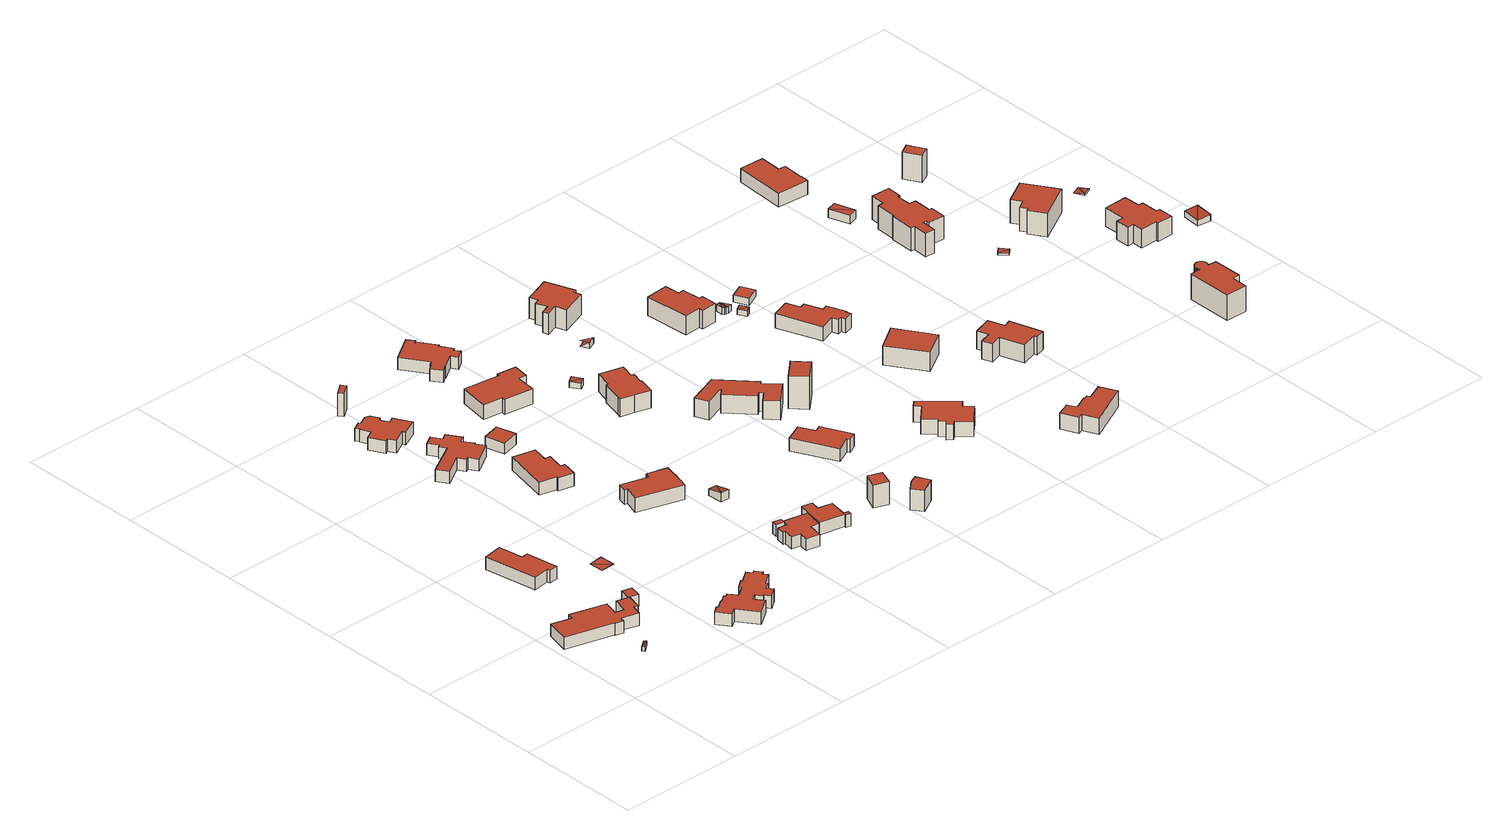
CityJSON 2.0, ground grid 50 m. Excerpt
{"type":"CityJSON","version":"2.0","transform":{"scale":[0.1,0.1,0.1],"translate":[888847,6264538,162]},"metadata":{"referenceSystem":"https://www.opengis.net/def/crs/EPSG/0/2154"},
"CityObjects":{
"building1":{"type":"Building","attributes":{"class":"Building"},"children":["building1-1"]},
"building1-1":{"type":"BuildingPart","parents":["building1"],"geometry":[{"type":"Solid","lod":"2.2","boundaries":[[[[0,1,2]],[[3,2,1]],[[4,5,6,7]],[[3,1,6,7]],[[1,0,5,6]],[[0,2,4,5]],[[2,3,7,4]]]],"semantics":{"surfaces":[{"type":"RoofSurface","rf_azimuth":135.23,"rf_slope":3.99},{"type":"GroundSurface"},{"type":"WallSurface","on_footprint_edge":true}],"values":[[0,0,1,2,2,2,2]]}}]},
"building2":{"type":"Building","attributes":{"class":"Building"},"children":["building2-1"]},
"building2-1":{"type":"BuildingPart","parents":["building2"],"geometry":[{"type":"Solid","lod":"2.2","boundaries":[[[[8,9,10,11,12,13,14,15,16,17,18,19,20,21,22,23,24,25,26,27]],[[28,29,30,31,32,33,34,35,36,37,38,39,40,41,42,43,44,45,46,47]],[[47,46,26,27]],[[46,45,25,26]],[[45,44,24,25]],[[44,43,23,24]],[[43,42,22,23]],[[42,41,21,22]],[[41,40,20,21]],[[40,39,19,20]],[[39,38,18,19]],[[38,37,17,18]],[[37,36,16,17]],[[36,35,15,16]],[[35,34,14,15]],[[34,33,13,14]],[[33,32,12,13]],[[32,31,11,12]],[[31,30,10,11]],[[30,29,9,10]],[[29,28,8,9]],[[28,47,27,8]]]],"semantics":{"surfaces":[{"type":"GroundSurface"},{"type":"RoofSurface"},{"type":"WallSurface","on_footprint_edge":true}],"values":[[0,1,2,2,2,2,2,2,2,2,2,2,2,2,2,2,2,2,2,2,2,2]]}}]},
"building3":{"type":"Building","attributes":{"class":"Building"},"children":["building3-1"]},
"building3-1":{"type":"BuildingPart","parents":["building3"],"geometry":[{"type":"Solid","lod":"2.2","boundaries":[[[[48,49,50,51,52,53,54,55]],[[56,57,58,59,60,61,62,63]],[[63,62,54,55]],[[62,61,53,54]],[[61,60,52,53]],[[60,59,51,52]],[[59,58,50,51]],[[58,57,49,50]],[[57,56,48,49]],[[56,63,55,48]]]],"semantics":{"surfaces":[{"type":"GroundSurface"},{"type":"RoofSurface"},{"type":"WallSurface","on_footprint_edge":true}],"values":[[0,1,2,2,2,2,2,2,2,2]]}}]},
"building4":{"type":"Building","attributes":{"class":"Building"},"children":["building4-1"]},
"building4-1":{"type":"BuildingPart","parents":["building4"],"geometry":[{"type":"Solid","lod":"2.2","boundaries":[[[[64,65,66,67,68,69,70,71,72,73,74,75,76,77,78,79,80,81,82,83,84,85,86,87,88,89,90,91,92,93,94,95]],[[96,97,98,99,100,101,102,103,104,105,106,107,108,109,110,111,112,113,114,115,116,117,118,119,120,121,122,123,124,125,126,127]],[[127,126,94,95]],[[126,125,93,94]],[[125,124,92,93]],[[124,123,91,92]],[[123,122,90,91]],[[122,121,89,90]],[[121,120,88,89]],[[120,119,87,88]],[[119,118,86,87]],[[118,117,85,86]],[[117,116,84,85]],[[116,115,83,84]],[[115,114,82,83]],[[114,113,81,82]],[[113,112,80,81]],[[112,111,79,80]],[[111,110,78,79]],[[110,109,77,78]],[[109,108,76,77]],[[108,107,75,76]],[[107,106,74,75]],[[106,105,73,74]],[[105,104,72,73]],[[104,103,71,72]],[[103,102,70,71]],[[102,101,69,70]],[[101,100,68,69]],[[100,99,67,68]],[[99,98,66,67]],[[98,97,65,66]],[[97,96,64,65]],[[96,127,95,64]]]],"semantics":{"surfaces":[{"type":"GroundSurface"},{"type":"RoofSurface"},{"type":"WallSurface","on_footprint_edge":true}],"values":[[0,1,2,2,2,2,2,2,2,2,2,2,2,2,2,2,2,2,2,2,2,2,2,2,2,2,2,2,2,2,2,2,2,2]]}}]},
"building5":{"type":"Building","attributes":{"class":"Building"},"children":["building5-1"]},
"building5-1":{"type":"BuildingPart","parents":["building5"],"geometry":[{"type":"Solid","lod":"2.2","boundaries":[[[[128,129,130]],[[131,128,130]],[[131,132,133,130]],[[129,133,130]],[[129,128,132,133]],[[128,131,132]]]],"semantics":{"surfaces":[{"type":"RoofSurface","rf_azimuth":181.73,"rf_slope":1.57},{"type":"GroundSurface"},{"type":"WallSurface","on_footprint_edge":true}],"values":[[0,0,1,2,2,2]]}}]},
"building6":{"type":"Building","attributes":{"class":"Building"},"children":["building6-1"]},
"building6-1":{"type":"BuildingPart","parents":["building6"],"geometry":[{"type":"Solid","lod":"2.2","boundaries":[[[[134,135,136,137,138,139,140,141,142,143,144,145,146,147,148,149,150,151]],[[152,153,154,155,156,157,158,159,160,161,162,163,164,165,166,167,168,169]],[[169,168,150,151]],[[168,167,149,150]],[[167,166,148,149]],[[166,165,147,148]],[[165,164,146,147]],[[164,163,145,146]],[[163,162,144,145]],[[162,161,143,144]],[[161,160,142,143]],[[160,159,141,142]],[[159,158,140,141]],[[158,157,139,140]],[[157,156,138,139]],[[156,155,137,138]],[[155,154,136,137]],[[154,153,135,136]],[[153,152,134,135]],[[152,169,151,134]]]],"semantics":{"surfaces":[{"type":"GroundSurface"},{"type":"RoofSurface"},{"type":"WallSurface","on_footprint_edge":true}],"values":[[0,1,2,2,2,2,2,2,2,2,2,2,2,2,2,2,2,2,2,2]]}}]},
"building7":{"type":"Building","attributes":{"class":"Building"},"children":["building7-1"]},
"building7-1":{"type":"BuildingPart","parents":["building7"],"geometry":[{"type":"Solid","lod":"2.2","boundaries":[[[[170,171,172,173,174,175,176,177,178,179,180,181,182,183,184,185,186,187,188]],[[189,190,191,192,193,194,195,196,197,198,199,200,201,202,203,204,205,206,207]],[[207,206,187,188]],[[206,205,186,187]],[[205,204,185,186]],[[204,203,184,185]],[[203,202,183,184]],[[202,201,182,183]],[[201,200,181,182]],[[200,199,180,181]],[[199,198,179,180]],[[198,197,178,179]],[[197,196,177,178]],[[196,195,176,177]],[[195,194,175,176]],[[194,193,174,175]],[[193,192,173,174]],[[192,191,172,173]],[[191,190,171,172]],[[190,189,170,171]],[[189,207,188,170]]]],"semantics":{"surfaces":[{"type":"GroundSurface"},{"type":"RoofSurface"},{"type":"WallSurface","on_footprint_edge":true}],"values":[[0,1,2,2,2,2,2,2,2,2,2,2,2,2,2,2,2,2,2,2,2]]}}]},
"building8":{"type":"Building","attributes":{"class":"Building"},"children":["building8-1"]},
"building8-1":{"type":"BuildingPart","parents":["building8"],"geometry":[{"type":"Solid","lod":"2.2","boundaries":[[[[208,209,210,211,212,213,214,215,216,217,218,219]],[[220,221,222,223,224,225,226,227,228,229,230,231]],[[231,230,218,219]],[[230,229,217,218]],[[229,228,216,217]],[[228,227,215,216]],[[227,226,214,215]],[[226,225,213,214]],[[225,224,212,213]],[[224,223,211,212]],[[223,222,210,211]],[[222,221,209,210]],[[221,220,208,209]],[[220,231,219,208]]]],"semantics":{"surfaces":[{"type":"GroundSurface"},{"type":"RoofSurface"},{"type":"WallSurface","on_footprint_edge":true}],"values":[[0,1,2,2,2,2,2,2,2,2,2,2,2,2]]}}]},
"building9":{"type":"Building","attributes":{"class":"Building"},"children":["building9-1"]},
"building9-1":{"type":"BuildingPart","parents":["building9"],"geometry":[{"type":"Solid","lod":"2.2","boundaries":[[[[232,233,234,235]],[[236,237,238,239]],[[239,238,234,235]],[[238,237,233,234]],[[237,236,232,233]],[[236,239,235,232]]]],"semantics":{"surfaces":[{"type":"GroundSurface"},{"type":"RoofSurface"},{"type":"WallSurface","on_footprint_edge":true}],"values":[[0,1,2,2,2,2]]}}]},
"building10":{"type":"Building","attributes":{"class":"Building"},"children":["building10-1"]},
"building10-1":{"type":"BuildingPart","parents":["building10"],"geometry":[{"type":"Solid","lod":"2.2","boundaries":[[[[240,241,242,243,244,245,246,247,248,249]],[[250,251,252,253,254,255,256,257,258,259]],[[259,258,248,249]],[[258,257,247,248]],[[257,256,246,247]],[[256,255,245,246]],[[255,254,244,245]],[[254,253,243,244]],[[253,252,242,243]],[[252,251,241,242]],[[251,250,240,241]],[[250,259,249,240]]]],"semantics":{"surfaces":[{"type":"GroundSurface"},{"type":"RoofSurface"},{"type":"WallSurface","on_footprint_edge":true}],"values":[[0,1,2,2,2,2,2,2,2,2,2,2]]}}]},
"building11":{"type":"Building","attributes":{"class":"Building"},"children":["building11-1"]},
"building11-1":{"type":"BuildingPart","parents":["building11"],"geometry":[{"type":"Solid","lod":"2.2","boundaries":[[[[260,261,262,263,264,265,266,267,268,269,270,271,272,273,274,275,276,277]],[[278,279,280,281,282,283,284,285,286,287,288,289,290,291,292,293,294,295]],[[295,294,276,277]],[[294,293,275,276]],[[293,292,274,275]],[[292,291,273,274]],[[291,290,272,273]],[[290,289,271,272]],[[289,288,270,271]],[[288,287,269,270]],[[287,286,268,269]],[[286,285,267,268]],[[285,284,266,267]],[[284,283,265,266]],[[283,282,264,265]],[[282,281,263,264]],[[281,280,262,263]],[[280,279,261,262]],[[279,278,260,261]],[[278,295,277,260]]]],"semantics":{"surfaces":[{"type":"GroundSurface"},{"type":"RoofSurface"},{"type":"WallSurface","on_footprint_edge":true}],"values":[[0,1,2,2,2,2,2,2,2,2,2,2,2,2,2,2,2,2,2,2]]}}]},
"building12":{"type":"Building","attributes":{"class":"Building"},"children":["building12-1"]},
"building12-1":{"type":"BuildingPart","parents":["building12"],"geometry":[{"type":"Solid","lod":"2.2","boundaries":[[[[296,297,298,299]],[[300,301,302,303]],[[303,302,298,299]],[[302,301,297,298]],[[301,300,296,297]],[[300,303,299,296]]]],"semantics":{"surfaces":[{"type":"GroundSurface"},{"type":"RoofSurface"},{"type":"WallSurface","on_footprint_edge":true}],"values":[[0,1,2,2,2,2]]}}]},
"building13":{"type":"Building","attributes":{"class":"Building"},"children":["building13-1"]},
"building13-1":{"type":"BuildingPart","parents":["building13"],"geometry":[{"type":"Solid","lod":"2.2","boundaries":[[[[304,305,306]],[[307,306,305]],[[308,309,310,311]],[[307,305,310,311]],[[305,304,309,310]],[[304,306,308,309]],[[306,307,311,308]]]],"semantics":{"surfaces":[{"type":"RoofSurface","rf_azimuth":91.22,"rf_slope":11.27},{"type":"GroundSurface"},{"type":"WallSurface","on_footprint_edge":true}],"values":[[0,0,1,2,2,2,2]]}}]},
"building14":{"type":"Building","attributes":{"class":"Building"},"children":["building14-1"]},
"building14-1":{"type":"BuildingPart","parents":["building14"],"geometry":[{"type":"Solid","lod":"2.2","boundaries":[[[[312,313,314,315,316,317,318,319,320,321,322]],[[323,324,325,326,327,328,329,330,331,332,333]],[[333,332,321,322]],[[332,331,320,321]],[[331,330,319,320]],[[330,329,318,319]],[[329,328,317,318]],[[328,327,316,317]],[[327,326,315,316]],[[326,325,314,315]],[[325,324,313,314]],[[324,323,312,313]],[[323,333,322,312]]]],"semantics":{"surfaces":[{"type":"GroundSurface"},{"type":"RoofSurface"},{"type":"WallSurface","on_footprint_edge":true}],"values":[[0,1,2,2,2,2,2,2,2,2,2,2,2]]}}]},
"building15":{"type":"Building","attributes":{"class":"Building"},"children":["building15-1"]},
"building15-1":{"type":"BuildingPart","parents":["building15"],"geometry":[{"type":"Solid","lod":"2.2","boundaries":[[[[334,335,336,337,338,339,340,341,342,343]],[[344,345,346,347,348,349,350,351,352,353]],[[353,352,342,343]],[[352,351,341,342]],[[351,350,340,341]],[[350,349,339,340]],[[349,348,338,339]],[[348,347,337,338]],[[347,346,336,337]],[[346,345,335,336]],[[345,344,334,335]],[[344,353,343,334]]]],"semantics":{"surfaces":[{"type":"GroundSurface"},{"type":"RoofSurface"},{"type":"WallSurface","on_footprint_edge":true}],"values":[[0,1,2,2,2,2,2,2,2,2,2,2]]}}]},
"building16":{"type":"Building","attributes":{"class":"Building"},"children":["building16-1"]},
"building16-1":{"type":"BuildingPart","parents":["building16"],"geometry":[{"type":"Solid","lod":"2.2","boundaries":[[[[354,355,356,357,358]],[[359,360,361,362,363]],[[363,362,357,358]],[[362,361,356,357]],[[361,360,355,356]],[[360,359,354,355]],[[359,363,358,354]]]],"semantics":{"surfaces":[{"type":"GroundSurface"},{"type":"RoofSurface"},{"type":"WallSurface","on_footprint_edge":true}],"values":[[0,1,2,2,2,2,2]]}}]},
"building17":{"type":"Building","attributes":{"class":"Building"},"children":["building17-1"]},
"building17-1":{"type":"BuildingPart","parents":["building17"],"geometry":[{"type":"Solid","lod":"2.2","boundaries":[[[[364,365,366,367]],[[368,369,370,371]],[[371,370,366,367]],[[370,369,365,366]],[[369,368,364,365]],[[368,371,367,364]]]],"semantics":{"surfaces":[{"type":"GroundSurface"},{"type":"RoofSurface"},{"type":"WallSurface","on_footprint_edge":true}],"values":[[0,1,2,2,2,2]]}}]},
"building18":{"type":"Building","attributes":{"class":"Building"},"children":["building18-1"]},
"building18-1":{"type":"BuildingPart","parents":["building18"],"geometry":[{"type":"Solid","lod":"2.2","boundaries":[[[[372,373,374,375,376,377,375,378,379,380,381,382,383,384,385,386,387,388,389,390,391]],[[392,393,394,395,396,397,395,398,399,400,401,402,403,404,405,406,407,408,409,410,411]],[[411,410,390,391]],[[410,409,389,390]],[[409,408,388,389]],[[408,407,387,388]],[[407,406,386,387]],[[406,405,385,386]],[[405,404,384,385]],[[404,403,383,384]],[[403,402,382,383]],[[402,401,381,382]],[[401,400,380,381]],[[400,399,379,380]],[[399,398,378,379]],[[398,395,375,378]],[[395,397,377,375]],[[397,396,376,377]],[[396,395,375,376]],[[395,394,374,375]],[[394,393,373,374]],[[393,392,372,373]],[[392,411,391,372]]]],"semantics":{"surfaces":[{"type":"GroundSurface"},{"type":"RoofSurface"},{"type":"WallSurface","on_footprint_edge":true}],"values":[[0,1,2,2,2,2,2,2,2,2,2,2,2,2,2,2,2,2,2,2,2,2,2]]}}]},
"building19":{"type":"Building","attributes":{"class":"Building"},"children":["building19-1"]},
"building19-1":{"type":"BuildingPart","parents":["building19"],"geometry":[{"type":"Solid","lod":"2.2","boundaries":[[[[412,413,414,415,416,417,418,419,420,421,422,423]],[[424,425,426,427,428,429,430,431,432,433,434,435]],[[435,434,422,423]],[[434,433,421,422]],[[433,432,420,421]],[[432,431,419,420]],[[431,430,418,419]],[[430,429,417,418]],[[429,428,416,417]],[[428,427,415,416]],[[427,426,414,415]],[[426,425,413,414]],[[425,424,412,413]],[[424,435,423,412]]]],"semantics":{"surfaces":[{"type":"GroundSurface"},{"type":"RoofSurface"},{"type":"WallSurface","on_footprint_edge":true}],"values":[[0,1,2,2,2,2,2,2,2,2,2,2,2,2]]}}]},
"building20":{"type":"Building","attributes":{"class":"Building"},"children":["building20-1"]},
"building20-1":{"type":"BuildingPart","parents":["building20"],"geometry":[{"type":"Solid","lod":"2.2","boundaries":[[[[436,437,438]],[[439,438,437]],[[440,441,442,443]],[[439,437,442,443]],[[437,436,441,442]],[[436,438,440,441]],[[438,439,443,440]]]],"semantics":{"surfaces":[{"type":"RoofSurface","rf_azimuth":212.39,"rf_slope":10.91},{"type":"GroundSurface"},{"type":"WallSurface","on_footprint_edge":true}],"values":[[0,0,1,2,2,2,2]]}}]},
"building21":{"type":"Building","attributes":{"class":"Building"},"children":["building21-1"]},
"building21-1":{"type":"BuildingPart","parents":["building21"],"geometry":[{"type":"Solid","lod":"2.2","boundaries":[[[[444,445,446,447,448,449,450,451]],[[452,453,454,455,456,457,458,459]],[[459,458,450,451]],[[458,457,449,450]],[[457,456,448,449]],[[456,455,447,448]],[[455,454,446,447]],[[454,453,445,446]],[[453,452,444,445]],[[452,459,451,444]]]],"semantics":{"surfaces":[{"type":"GroundSurface"},{"type":"RoofSurface"},{"type":"WallSurface","on_footprint_edge":true}],"values":[[0,1,2,2,2,2,2,2,2,2]]}}]},
"building22":{"type":"Building","attributes":{"class":"Building"},"children":["building22-1"]},
"building22-1":{"type":"BuildingPart","parents":["building22"],"geometry":[{"type":"Solid","lod":"2.2","boundaries":[[[[460,461,462,463,464,465,466,467,468,469,470,471,472,473,474]],[[475,476,477,478,479,480,481,482,483,484,485,486,487,488,489]],[[489,488,473,474]],[[488,487,472,473]],[[487,486,471,472]],[[486,485,470,471]],[[485,484,469,470]],[[484,483,468,469]],[[483,482,467,468]],[[482,481,466,467]],[[481,480,465,466]],[[480,479,464,465]],[[479,478,463,464]],[[478,477,462,463]],[[477,476,461,462]],[[476,475,460,461]],[[475,489,474,460]]]],"semantics":{"surfaces":[{"type":"GroundSurface"},{"type":"RoofSurface"},{"type":"WallSurface","on_footprint_edge":true}],"values":[[0,1,2,2,2,2,2,2,2,2,2,2,2,2,2,2,2]]}}]},
"building23":{"type":"Building","attributes":{"class":"Building"},"children":["building23-1"]},
"building23-1":{"type":"BuildingPart","parents":["building23"],"geometry":[{"type":"MultiSurface","lod":"2.2","boundaries":[[[490,491,492]],[[493,494,495]],[[496,497,491,498]],[[493,491,498]],[[490,497,491]],[[490,494,496,497]],[[494,493,498,496]]],"semantics":{"surfaces":[{"type":"RoofSurface","rf_azimuth":166.05,"rf_slope":3.25},{"type":"RoofSurface","rf_azimuth":204.11,"rf_slope":2.35},{"type":"GroundSurface"},{"type":"WallSurface","on_footprint_edge":true}],"values":[0,1,2,3,3,3,3]}}]},
"building24":{"type":"Building","attributes":{"class":"Building"},"children":["building24-1"]},
"building24-1":{"type":"BuildingPart","parents":["building24"],"geometry":[{"type":"Solid","lod":"2.2","boundaries":[[[[499,500,501,502]],[[503,504,505,506]],[[506,505,501,502]],[[505,504,500,501]],[[504,503,499,500]],[[503,506,502,499]]]],"semantics":{"surfaces":[{"type":"GroundSurface"},{"type":"RoofSurface"},{"type":"WallSurface","on_footprint_edge":true}],"values":[[0,1,2,2,2,2]]}}]},
"building25":{"type":"Building","attributes":{"class":"Building"},"children":["building25-1"]},
"building25-1":{"type":"BuildingPart","parents":["building25"],"geometry":[{"type":"Solid","lod":"2.2","boundaries":[[[[507,508,509,510,511,512,513,514,515,516,517,518,519,520]],[[521,522,523,524,525,526,527,528,529,530,531,532,533,534]],[[534,533,519,520]],[[533,532,518,519]],[[532,531,517,518]],[[531,530,516,517]],[[530,529,515,516]],[[529,528,514,515]],[[528,527,513,514]],[[527,526,512,513]],[[526,525,511,512]],[[525,524,510,511]],[[524,523,509,510]],[[523,522,508,509]],[[522,521,507,508]],[[521,534,520,507]]]],"semantics":{"surfaces":[{"type":"GroundSurface"},{"type":"RoofSurface"},{"type":"WallSurface","on_footprint_edge":true}],"values":[[0,1,2,2,2,2,2,2,2,2,2,2,2,2,2,2]]}}]},
"building26":{"type":"Building","attributes":{"class":"Building"},"children":["building26-1"]},
"building26-1":{"type":"BuildingPart","parents":["building26"],"geometry":[{"type":"Solid","lod":"2.2","boundaries":[[[[535,536,537,538,539,540,541,542,543,544,545,546,547,548,549,550]],[[551,552,553,554,555,556,557,558,559,560,561,562,563,564,565,566]],[[566,565,549,550]],[[565,564,548,549]],[[564,563,547,548]],[[563,562,546,547]],[[562,561,545,546]],[[561,560,544,545]],[[560,559,543,544]],[[559,558,542,543]],[[558,557,541,542]],[[557,556,540,541]],[[556,555,539,540]],[[555,554,538,539]],[[554,553,537,538]],[[553,552,536,537]],[[552,551,535,536]],[[551,566,550,535]]]],"semantics":{"surfaces":[{"type":"GroundSurface"},{"type":"RoofSurface"},{"type":"WallSurface","on_footprint_edge":true}],"values":[[0,1,2,2,2,2,2,2,2,2,2,2,2,2,2,2,2,2]]}}]},
"building27":{"type":"Building","attributes":{"class":"Building"},"children":["building27-1"]},
"building27-1":{"type":"BuildingPart","parents":["building27"],"geometry":[{"type":"Solid","lod":"2.2","boundaries":[[[[567,568,569,570,571,572,573,574,575,576]],[[577,578,579,580,581,582,583,584,585,586]],[[586,585,575,576]],[[585,584,574,575]],[[584,583,573,574]],[[583,582,572,573]],[[582,581,571,572]],[[581,580,570,571]],[[580,579,569,570]],[[579,578,568,569]],[[578,577,567,568]],[[577,586,576,567]]]],"semantics":{"surfaces":[{"type":"GroundSurface"},{"type":"RoofSurface"},{"type":"WallSurface","on_footprint_edge":true}],"values":[[0,1,2,2,2,2,2,2,2,2,2,2]]}}]},
"building28":{"type":"Building","attributes":{"class":"Building"},"children":["building28-1"]},
"building28-1":{"type":"BuildingPart","parents":["building28"],"geometry":[{"type":"Solid","lod":"2.2","boundaries":[[[[587,588,589]],[[589,588,590]],[[591,589,590]],[[592,590,588]],[[593,590,592]],[[594,595,596,597,598,599,600]],[[592,588,599,600]],[[588,587,598,599]],[[587,589,597,598]],[[589,591,596,597]],[[591,590,595,596]],[[590,593,594,595]],[[593,592,600,594]]]],"semantics":{"surfaces":[{"type":"RoofSurface","rf_azimuth":15.02,"rf_slope":0.673},{"type":"GroundSurface"},{"type":"WallSurface","on_footprint_edge":true}],"values":[[0,0,0,0,0,1,2,2,2,2,2,2,2]]}}]},
"building29":{"type":"Building","attributes":{"class":"Building"},"children":["building29-1"]},
"building29-1":{"type":"BuildingPart","parents":["building29"],"geometry":[{"type":"Solid","lod":"2.2","boundaries":[[[[601,602,603]],[[604,603,602]],[[605,606,607,608]],[[604,602,607,608]],[[602,601,606,607]],[[601,603,605,606]],[[603,604,608,605]]]],"semantics":{"surfaces":[{"type":"RoofSurface","rf_azimuth":202.74,"rf_slope":17.49},{"type":"GroundSurface"},{"type":"WallSurface","on_footprint_edge":true}],"values":[[0,0,1,2,2,2,2]]}}]},
"building30":{"type":"Building","attributes":{"class":"Building"},"children":["building30-1"]},
"building30-1":{"type":"BuildingPart","parents":["building30"],"geometry":[{"type":"Solid","lod":"2.2","boundaries":[[[[609,610,611,612,613,614,615,616,617,618,619,620,621,622]],[[623,624,625,626,627,628,629,630,631,632,633,634,635,636]],[[636,635,621,622]],[[635,634,620,621]],[[634,633,619,620]],[[633,632,618,619]],[[632,631,617,618]],[[631,630,616,617]],[[630,629,615,616]],[[629,628,614,615]],[[628,627,613,614]],[[627,626,612,613]],[[626,625,611,612]],[[625,624,610,611]],[[624,623,609,610]],[[623,636,622,609]]]],"semantics":{"surfaces":[{"type":"GroundSurface"},{"type":"RoofSurface"},{"type":"WallSurface","on_footprint_edge":true}],"values":[[0,1,2,2,2,2,2,2,2,2,2,2,2,2,2,2]]}}]},
"building31":{"type":"Building","attributes":{"class":"Building"},"children":["building31-1"]},
"building31-1":{"type":"BuildingPart","parents":["building31"],"geometry":[{"type":"Solid","lod":"2.2","boundaries":[[[[637,638,639,640]],[[641,642,643,644]],[[644,643,639,640]],[[643,642,638,639]],[[642,641,637,638]],[[641,644,640,637]]]],"semantics":{"surfaces":[{"type":"GroundSurface"},{"type":"RoofSurface"},{"type":"WallSurface","on_footprint_edge":true}],"values":[[0,1,2,2,2,2]]}}]},
"building32":{"type":"Building","attributes":{"class":"Building"},"children":["building32-1"]},
"building32-1":{"type":"BuildingPart","parents":["building32"],"geometry":[{"type":"Solid","lod":"2.2","boundaries":[[[[645,646,647,648]],[[649,650,651,652]],[[652,651,647,648]],[[651,650,646,647]],[[650,649,645,646]],[[649,652,648,645]]]],"semantics":{"surfaces":[{"type":"GroundSurface"},{"type":"RoofSurface"},{"type":"WallSurface","on_footprint_edge":true}],"values":[[0,1,2,2,2,2]]}}]},
"building33":{"type":"Building","attributes":{"class":"Building"},"children":["building33-1"]},
"building33-1":{"type":"BuildingPart","parents":["building33"],"geometry":[{"type":"Solid","lod":"2.2","boundaries":[[[[653,654,655,656,657,658,659,660,661,662,663,664]],[[665,666,667,668,669,670,671,672,673,674,675,676]],[[676,675,663,664]],[[675,674,662,663]],[[674,673,661,662]],[[673,672,660,661]],[[672,671,659,660]],[[671,670,658,659]],[[670,669,657,658]],[[669,668,656,657]],[[668,667,655,656]],[[667,666,654,655]],[[666,665,653,654]],[[665,676,664,653]]]],"semantics":{"surfaces":[{"type":"GroundSurface"},{"type":"RoofSurface"},{"type":"WallSurface","on_footprint_edge":true}],"values":[[0,1,2,2,2,2,2,2,2,2,2,2,2,2]]}}]},
"building34":{"type":"Building","attributes":{"class":"Building"},"children":["building34-1"]},
"building34-1":{"type":"BuildingPart","parents":["building34"],"geometry":[{"type":"Solid","lod":"2.2","boundaries":[[[[677,678,679,680,681,682,683,684,685,686,687,688]],[[689,690,691,692,693,694,695,696,697,698,699,700]],[[700,699,687,688]],[[699,698,686,687]],[[698,697,685,686]],[[697,696,684,685]],[[696,695,683,684]],[[695,694,682,683]],[[694,693,681,682]],[[693,692,680,681]],[[692,691,679,680]],[[691,690,678,679]],[[690,689,677,678]],[[689,700,688,677]]]],"semantics":{"surfaces":[{"type":"GroundSurface"},{"type":"RoofSurface"},{"type":"WallSurface","on_footprint_edge":true}],"values":[[0,1,2,2,2,2,2,2,2,2,2,2,2,2]]}}]},
"building35":{"type":"Building","attributes":{"class":"Building"},"children":["building35-1"]},
"building35-1":{"type":"BuildingPart","parents":["building35"],"geometry":[{"type":"Solid","lod":"2.2","boundaries":[[[[701,702,703]],[[704,703,702]],[[705,706,707,708]],[[704,702,707,708]],[[702,701,706,707]],[[701,703,705,706]],[[703,704,708,705]]]],"semantics":{"surfaces":[{"type":"RoofSurface","rf_azimuth":46.9,"rf_slope":0.653},{"type":"GroundSurface"},{"type":"WallSurface","on_footprint_edge":true}],"values":[[0,0,1,2,2,2,2]]}}]},
"building36":{"type":"Building","attributes":{"class":"Building"},"children":["building36-1"]},
"building36-1":{"type":"BuildingPart","parents":["building36"],"geometry":[{"type":"Solid","lod":"2.2","boundaries":[[[[709,710,711,712,713,714,715,716]],[[717,718,719,720,721,722,723,724]],[[724,723,715,716]],[[723,722,714,715]],[[722,721,713,714]],[[721,720,712,713]],[[720,719,711,712]],[[719,718,710,711]],[[718,717,709,710]],[[717,724,716,709]]]],"semantics":{"surfaces":[{"type":"GroundSurface"},{"type":"RoofSurface"},{"type":"WallSurface","on_footprint_edge":true}],"values":[[0,1,2,2,2,2,2,2,2,2]]}}]},
"building37":{"type":"Building","attributes":{"class":"Building"},"children":["building37-1"]},
"building37-1":{"type":"BuildingPart","parents":["building37"],"geometry":[{"type":"Solid","lod":"2.2","boundaries":[[[[725,726,727,728,729,730,731,732,733,734,735,736,737,738,739,740,741,742,743,744]],[[745,746,747,748,749,750,751,752,753,754,755,756,757,758,759,760,761,762,763,764]],[[764,763,743,744]],[[763,762,742,743]],[[762,761,741,742]],[[761,760,740,741]],[[760,759,739,740]],[[759,758,738,739]],[[758,757,737,738]],[[757,756,736,737]],[[756,755,735,736]],[[755,754,734,735]],[[754,753,733,734]],[[753,752,732,733]],[[752,751,731,732]],[[751,750,730,731]],[[750,749,729,730]],[[749,748,728,729]],[[748,747,727,728]],[[747,746,726,727]],[[746,745,725,726]],[[745,764,744,725]]]],"semantics":{"surfaces":[{"type":"GroundSurface"},{"type":"RoofSurface"},{"type":"WallSurface","on_footprint_edge":true}],"values":[[0,1,2,2,2,2,2,2,2,2,2,2,2,2,2,2,2,2,2,2,2,2]]}}]},
"building38":{"type":"Building","attributes":{"class":"Building"},"children":["building38-1"]},
"building38-1":{"type":"BuildingPart","parents":["building38"],"geometry":[{"type":"Solid","lod":"2.2","boundaries":[[[[765,766,767]],[[768,767,766]],[[769,770,771,772]],[[768,766,771,772]],[[766,765,770,771]],[[765,767,769,770]],[[767,768,772,769]]]],"semantics":{"surfaces":[{"type":"RoofSurface","rf_azimuth":210.34,"rf_slope":4.05},{"type":"GroundSurface"},{"type":"WallSurface","on_footprint_edge":true}],"values":[[0,0,1,2,2,2,2]]}}]},
"building39":{"type":"Building","attributes":{"class":"Building"},"children":["building39-1"]},
"building39-1":{"type":"BuildingPart","parents":["building39"],"geometry":[{"type":"Solid","lod":"2.2","boundaries":[[[[773,774,775,776,777,778,779,780,781,782,783,784,785,786,787,788,789,790,791,792,793,794,795,796,797,798,799,800,801,802,803,804,805,806,807,808,809,810,811,812,813,814,815,816,817,818,819,820,821,822,823,824,825,826,827,828,829,830,831]],[[832,833,834,835,836,837,838,839,840,841,842,843,844,845,846,847,848,849,850,851,852,853,854,855,856,857,858,859,860,861,862,863,864,865,866,867,868,869,870,871,872,873,874,875,876,877,878,879,880,881,882,883,884,885,886,887,888,889,890]],[[890,889,830,831]],[[889,888,829,830]],[[888,887,828,829]],[[887,886,827,828]],[[886,885,826,827]],[[885,884,825,826]],[[884,883,824,825]],[[883,882,823,824]],[[882,881,822,823]],[[881,880,821,822]],[[880,879,820,821]],[[879,878,819,820]],[[878,877,818,819]],[[877,876,817,818]],[[876,875,816,817]],[[875,874,815,816]],[[874,873,814,815]],[[873,872,813,814]],[[872,871,812,813]],[[871,870,811,812]],[[870,869,810,811]],[[869,868,809,810]],[[868,867,808,809]],[[867,866,807,808]],[[866,865,806,807]],[[865,864,805,806]],[[864,863,804,805]],[[863,862,803,804]],[[862,861,802,803]],[[861,860,801,802]],[[860,859,800,801]],[[859,858,799,800]],[[858,857,798,799]],[[857,856,797,798]],[[856,855,796,797]],[[855,854,795,796]],[[854,853,794,795]],[[853,852,793,794]],[[852,851,792,793]],[[851,850,791,792]],[[850,849,790,791]],[[849,848,789,790]],[[848,847,788,789]],[[847,846,787,788]],[[846,845,786,787]],[[845,844,785,786]],[[844,843,784,785]],[[843,842,783,784]],[[842,841,782,783]],[[841,840,781,782]],[[840,839,780,781]],[[839,838,779,780]],[[838,837,778,779]],[[837,836,777,778]],[[836,835,776,777]],[[835,834,775,776]],[[834,833,774,775]],[[833,832,773,774]],[[832,890,831,773]]]],"semantics":{"surfaces":[{"type":"GroundSurface"},{"type":"RoofSurface"},{"type":"WallSurface","on_footprint_edge":true}],"values":[[0,1,2,2,2,2,2,2,2,2,2,2,2,2,2,2,2,2,2,2,2,2,2,2,2,2,2,2,2,2,2,2,2,2,2,2,2,2,2,2,2,2,2,2,2,2,2,2,2,2,2,2,2,2,2,2,2,2,2,2,2]]}}]},
"building40":{"type":"Building","attributes":{"class":"Building"},"children":["building40-1"]},
"building40-1":{"type":"BuildingPart","parents":["building40"],"geometry":[{"type":"Solid","lod":"2.2","boundaries":[[[[891,892,893,894,895,896,897,898]],[[899,900,901,902,903,904,905,906]],[[906,905,897,898]],[[905,904,896,897]],[[904,903,895,896]],[[903,902,894,895]],[[902,901,893,894]],[[901,900,892,893]],[[900,899,891,892]],[[899,906,898,891]]]],"semantics":{"surfaces":[{"type":"GroundSurface"},{"type":"RoofSurface"},{"type":"WallSurface","on_footprint_edge":true}],"values":[[0,1,2,2,2,2,2,2,2,2]]}}]},
"building41":{"type":"Building","attributes":{"class":"Building"},"children":["building41-1"]},
"building41-1":{"type":"BuildingPart","parents":["building41"],"geometry":[{"type":"Solid","lod":"2.2","boundaries":[[[[907,908,909,910]],[[911,912,913,914]],[[914,913,909,910]],[[913,912,908,909]],[[912,911,907,908]],[[911,914,910,907]]]],"semantics":{"surfaces":[{"type":"GroundSurface"},{"type":"RoofSurface"},{"type":"WallSurface","on_footprint_edge":true}],"values":[[0,1,2,2,2,2]]}}]},
"building42":{"type":"Building","attributes":{"class":"Building"},"children":["building42-1"]},
"building42-1":{"type":"BuildingPart","parents":["building42"],"geometry":[{"type":"Solid","lod":"2.2","boundaries":[[[[915,916,917,918,919,920,921,922,923,924,925,926,927,928,929]],[[930,931,932,933,934,935,936,937,938,939,940,941,942,943,944]],[[944,943,928,929]],[[943,942,927,928]],[[942,941,926,927]],[[941,940,925,926]],[[940,939,924,925]],[[939,938,923,924]],[[938,937,922,923]],[[937,936,921,922]],[[936,935,920,921]],[[935,934,919,920]],[[934,933,918,919]],[[933,932,917,918]],[[932,931,916,917]],[[931,930,915,916]],[[930,944,929,915]]]],"semantics":{"surfaces":[{"type":"GroundSurface"},{"type":"RoofSurface"},{"type":"WallSurface","on_footprint_edge":true}],"values":[[0,1,2,2,2,2,2,2,2,2,2,2,2,2,2,2,2]]}}]},
"building43":{"type":"Building","attributes":{"class":"Building"},"children":["building43-1"]},
"building43-1":{"type":"BuildingPart","parents":["building43"],"geometry":[{"type":"Solid","lod":"2.2","boundaries":[[[[945,946,947]],[[948,945,947]],[[949,945,946,950]],[[947,946,950]],[[948,949,945]],[[948,947,950,949]]]],"semantics":{"surfaces":[{"type":"RoofSurface","rf_azimuth":116.72,"rf_slope":10.31},{"type":"GroundSurface"},{"type":"WallSurface","on_footprint_edge":true}],"values":[[0,0,1,2,2,2]]}}]},
"building44":{"type":"Building","attributes":{"class":"Building"},"children":["building44-1"]},
"building44-1":{"type":"BuildingPart","parents":["building44"],"geometry":[{"type":"Solid","lod":"2.2","boundaries":[[[[951,952,953]],[[954,951,953]],[[955,956,957,958]],[[953,952,957,958]],[[952,951,956,957]],[[951,954,955,956]],[[954,953,958,955]]]],"semantics":{"surfaces":[{"type":"RoofSurface","rf_azimuth":174.29,"rf_slope":3.06},{"type":"GroundSurface"},{"type":"WallSurface","on_footprint_edge":true}],"values":[[0,0,1,2,2,2,2]]}}]}
},
"vertices":[
[198,161,50],[229,185,50],[191,170,49],[222,194,49],[191,170,32],[198,161,32],[229,185,32],[222,194,32],
[301,301,27],[313,342,27],[330,338,27],[346,398,27],[381,389,27],[392,435,27],[352,444,27],[341,399,27],[295,411,27],[279,352,27],[244,361,27],[260,421,27],[119,459,27],[113,435,27],[33,457,27],[8,364,27],[198,314,27],[197,309,27],[228,301,27],[233,320,27],[301,301,76],[313,342,76],[330,338,76],[346,398,76],[381,389,76],[392,435,76],[352,444,76],[341,399,76],[295,411,76],[279,352,76],[244,361,76],[260,421,76],[119,459,76],[113,435,76],[33,457,76],[8,364,76],[198,314,76],[197,309,76],[228,301,76],[233,320,76],
[197,711,22],[262,722,22],[265,708,22],[299,713,22],[279,840,22],[253,836,22],[237,935,22],[162,923,22],[197,711,73],[262,722,73],[265,708,73],[299,713,73],[279,840,73],[253,836,73],[237,935,73],[162,923,73],
[737,121,40],[732,127,40],[776,159,40],[763,178,40],[774,185,40],[755,212,40],[744,204,40],[728,225,40],[685,193,40],[681,198,40],[647,173,40],[653,164,40],[613,135,40],[587,168,40],[576,160,40],[571,167,40],[544,148,40],[542,150,40],[509,127,40],[505,132,40],[479,114,40],[515,64,40],[541,82,40],[597,5,40],[657,47,40],[631,83,40],[653,99,40],[672,74,40],[676,77,40],[692,55,40],[728,82,40],[712,103,40],[737,121,91],[732,127,91],[776,159,91],[763,178,91],[774,185,91],[755,212,91],[744,204,91],[728,225,91],[685,193,91],[681,198,91],[647,173,91],[653,164,91],[613,135,91],[587,168,91],[576,160,91],[571,167,91],[544,148,91],[542,150,91],[509,127,91],[505,132,91],[479,114,91],[515,64,91],[541,82,91],[597,5,91],[657,47,91],[631,83,91],[653,99,91],[672,74,91],[676,77,91],[692,55,91],[728,82,91],[712,103,91],
[498,641,30],[495,701,30],[440,697,28],[442,638,28],[498,641,28],[495,701,28],
[577,1399,15],[654,1447,15],[632,1481,15],[636,1483,15],[608,1526,15],[632,1540,15],[597,1593,15],[574,1579,15],[550,1617,15],[514,1595,15],[538,1558,15],[528,1552,15],[545,1526,15],[422,1454,15],[450,1411,15],[525,1457,15],[544,1427,15],[555,1434,15],[577,1399,63],[654,1447,63],[632,1481,63],[636,1483,63],[608,1526,63],[632,1540,63],[597,1593,63],[574,1579,63],[550,1617,63],[514,1595,63],[538,1558,63],[528,1552,63],[545,1526,63],[422,1454,63],[450,1411,63],[525,1457,63],[544,1427,63],[555,1434,63],
[400,1770,4],[431,1711,4],[443,1718,4],[459,1688,4],[511,1716,4],[517,1705,4],[581,1735,4],[544,1802,4],[521,1790,4],[503,1824,4],[515,1830,4],[496,1864,4],[477,1869,4],[443,1851,4],[439,1859,4],[407,1842,4],[416,1826,4],[413,1825,4],[433,1788,4],[400,1770,55],[431,1711,55],[443,1718,55],[459,1688,55],[511,1716,55],[517,1705,55],[581,1735,55],[544,1802,55],[521,1790,55],[503,1824,55],[515,1830,55],[496,1864,55],[477,1869,55],[443,1851,55],[439,1859,55],[407,1842,55],[416,1826,55],[413,1825,55],[433,1788,55],
[616,1140,22],[683,1124,22],[681,1116,22],[743,1102,22],[757,1163,22],[739,1167,22],[755,1234,22],[732,1238,22],[731,1233,22],[731,1235,22],[746,1300,22],[657,1320,22],[616,1140,74],[683,1124,74],[681,1116,74],[743,1102,74],[757,1163,74],[739,1167,74],[755,1234,74],[732,1238,74],[731,1233,74],[731,1235,74],[746,1300,74],[657,1320,74],
[510,2027,5],[469,1996,5],[483,1977,5],[523,2007,5],[510,2027,99],[469,1996,99],[483,1977,99],[523,2007,99],
[955,773,29],[975,843,29],[973,844,29],[986,892,29],[905,914,29],[899,894,29],[792,925,29],[783,891,29],[793,887,29],[774,827,29],[955,773,88],[975,843,88],[973,844,88],[986,892,88],[905,914,88],[899,894,88],[792,925,88],[783,891,88],[793,887,88],[774,827,88],
[1018,232,48],[1072,220,48],[1083,279,48],[1117,273,48],[1124,306,48],[1133,348,48],[1036,367,48],[1039,381,48],[1008,388,48],[1004,366,48],[1035,360,48],[1031,341,48],[1027,342,48],[994,348,48],[988,314,48],[997,313,48],[989,273,48],[1025,267,48],[1018,232,96],[1072,220,96],[1083,279,96],[1117,273,96],[1124,306,96],[1133,348,96],[1036,367,96],[1039,381,96],[1008,388,96],[1004,366,96],[1035,360,96],[1031,341,96],[1027,342,96],[994,348,96],[988,314,96],[997,313,96],[989,273,96],[1025,267,96],
[782,1435,17],[762,1512,17],[692,1493,17],[712,1417,17],[782,1435,60],[762,1512,60],[692,1493,60],[712,1417,60],
[1024,726,62],[1025,666,74],[1059,727,62],[1060,666,74],[1059,727,37],[1024,726,37],[1025,666,37],[1060,666,37],
[1213,241,52],[1232,237,52],[1235,252,52],[1216,256,52],[1230,327,52],[1173,339,52],[1182,377,52],[1141,385,52],[1124,306,52],[1116,268,52],[1214,247,52],[1213,241,102],[1232,237,102],[1235,252,102],[1216,256,102],[1230,327,102],[1173,339,102],[1182,377,102],[1141,385,102],[1124,306,102],[1116,268,102],[1214,247,102],
[998,1583,17],[1010,1665,17],[1040,1660,17],[1050,1724,17],[974,1735,17],[973,1724,17],[828,1744,17],[807,1624,17],[884,1613,17],[882,1600,17],[998,1583,77],[1010,1665,77],[1040,1660,77],[1050,1724,77],[974,1735,77],[973,1724,77],[828,1744,77],[807,1624,77],[884,1613,77],[882,1600,77],
[1399,112,133],[1364,81,133],[1394,40,133],[1456,74,133],[1430,125,133],[1399,112,218],[1364,81,218],[1394,40,218],[1456,74,218],[1430,125,218],
[1358,258,59],[1414,239,59],[1435,296,59],[1383,316,59],[1358,258,152],[1414,239,152],[1435,296,152],[1383,316,152],
[985,1962,21],[954,2009,21],[961,2013,21],[915,2081,21],[909,2078,21],[911,2079,21],[921,2087,21],[900,2115,21],[802,2051,21],[867,1952,21],[854,1943,21],[856,1940,21],[834,1925,21],[862,1885,21],[882,1899,21],[884,1897,21],[941,1935,21],[957,1910,21],[990,1932,21],[974,1955,21],[985,1962,70],[954,2009,70],[961,2013,70],[915,2081,70],[909,2078,70],[911,2079,70],[921,2087,70],[900,2115,70],[802,2051,70],[867,1952,70],[854,1943,70],[856,1940,70],[834,1925,70],[862,1885,70],[882,1899,70],[884,1897,70],[941,1935,70],[957,1910,70],[990,1932,70],[974,1955,70],
[1191,1459,40],[1172,1389,40],[1164,1391,40],[1142,1308,40],[1137,1292,40],[1191,1277,40],[1252,1261,40],[1270,1326,40],[1265,1328,40],[1278,1373,40],[1267,1376,40],[1283,1433,40],[1191,1459,112],[1172,1389,112],[1164,1391,112],[1142,1308,112],[1137,1292,112],[1191,1277,112],[1252,1261,112],[1270,1326,112],[1265,1328,112],[1278,1373,112],[1267,1376,112],[1283,1433,112],
[1161,1564,65],[1139,1551,60],[1183,1527,65],[1161,1514,60],[1183,1527,37],[1161,1564,37],[1139,1551,37],[1161,1514,37],
[1488,565,46],[1547,595,46],[1553,584,46],[1588,602,46],[1533,718,46],[1507,705,46],[1477,766,46],[1407,733,46],[1488,565,98],[1547,595,98],[1553,584,98],[1588,602,98],[1533,718,98],[1507,705,98],[1477,766,98],[1407,733,98],
[1511,973,48],[1475,939,48],[1518,894,48],[1597,969,48],[1544,1024,48],[1552,1031,48],[1464,1126,48],[1438,1156,48],[1315,1111,48],[1337,1059,48],[1418,1089,48],[1420,1087,48],[1396,1066,48],[1484,971,48],[1500,985,48],[1511,973,124],[1475,939,124],[1518,894,124],[1597,969,124],[1544,1024,124],[1552,1031,124],[1464,1126,124],[1438,1156,124],[1315,1111,124],[1337,1059,124],[1418,1089,124],[1420,1087,124],[1396,1066,124],[1484,971,124],[1500,985,124],
[1336,1688,75],[1305,1674,73],[1350,1655,76],[1319,1641,97],[1350,1655,99],[1305,1674,97],[1350,1655,73],[1336,1688,73],[1319,1641,73],
[1625,864,58],[1691,926,58],[1642,979,58],[1574,917,58],[1625,864,192],[1691,926,192],[1642,979,192],[1574,917,192],
[1397,1953,79],[1318,1924,79],[1292,1915,79],[1304,1883,79],[1292,1878,79],[1282,1874,79],[1299,1829,79],[1264,1817,79],[1272,1795,79],[1317,1812,79],[1333,1770,79],[1436,1808,79],[1426,1835,79],[1440,1840,79],[1397,1953,164],[1318,1924,164],[1292,1915,164],[1304,1883,164],[1292,1878,164],[1282,1874,164],[1299,1829,164],[1264,1817,164],[1272,1795,164],[1317,1812,164],[1333,1770,164],[1436,1808,164],[1426,1835,164],[1440,1840,164],
[1833,442,55],[1852,423,55],[1838,408,55],[1858,391,55],[1872,404,55],[1922,358,55],[1938,376,55],[1975,412,55],[1987,426,55],[1958,453,55],[1980,476,55],[1857,591,55],[1833,567,55],[1854,548,55],[1799,494,55],[1843,453,55],[1833,442,117],[1852,423,117],[1838,408,117],[1858,391,117],[1872,404,117],[1922,358,117],[1938,376,117],[1975,412,117],[1987,426,117],[1958,453,117],[1980,476,117],[1857,591,117],[1833,567,117],[1854,548,117],[1799,494,117],[1843,453,117],
[1679,1460,80],[1741,1463,80],[1737,1523,80],[1723,1522,80],[1716,1597,80],[1694,1595,80],[1689,1656,80],[1599,1649,80],[1613,1471,80],[1678,1475,80],[1679,1460,156],[1741,1463,156],[1737,1523,156],[1723,1522,156],[1716,1597,156],[1694,1595,156],[1689,1656,156],[1599,1649,156],[1613,1471,156],[1678,1475,156],
[1769,1446,133],[1776,1444,132],[1764,1452,133],[1782,1483,132],[1763,1482,132],[1783,1443,132],[1802,1448,132],[1802,1448,105],[1782,1483,105],[1763,1482,105],[1764,1452,105],[1769,1446,105],[1776,1444,105],[1783,1443,105],
[1806,1412,145],[1790,1404,139],[1821,1379,145],[1805,1372,140],[1821,1379,117],[1806,1412,117],[1790,1404,117],[1805,1372,117],
[1948,1029,148],[1984,1041,148],[1977,1060,148],[1982,1062,148],[1955,1135,148],[1934,1127,148],[1907,1196,148],[1886,1188,148],[1866,1244,148],[1794,1219,148],[1858,1045,148],[1917,1066,148],[1927,1042,148],[1942,1047,148],[1948,1029,206],[1984,1041,206],[1977,1060,206],[1982,1062,206],[1955,1135,206],[1934,1127,206],[1907,1196,206],[1886,1188,206],[1866,1244,206],[1794,1219,206],[1858,1045,206],[1917,1066,206],[1927,1042,206],[1942,1047,206],
[1867,1475,136],[1812,1449,136],[1838,1396,136],[1892,1421,136],[1867,1475,164],[1812,1449,164],[1838,1396,164],[1892,1421,164],
[2054,917,96],[1957,854,96],[2049,713,96],[2145,774,96],[2054,917,175],[1957,854,175],[2049,713,175],[2145,774,175],
[2299,195,67],[2284,188,67],[2282,192,67],[2227,166,67],[2209,201,67],[2156,178,67],[2186,113,67],[2205,121,67],[2232,62,67],[2398,144,67],[2367,210,67],[2305,182,67],[2299,195,132],[2284,188,132],[2282,192,132],[2227,166,132],[2209,201,132],[2156,178,132],[2186,113,132],[2205,121,132],[2232,62,132],[2398,144,132],[2367,210,132],[2305,182,132],
[2303,512,114],[2365,531,114],[2369,519,114],[2407,531,114],[2368,658,114],[2338,648,114],[2316,711,114],[2244,688,114],[2259,644,114],[2214,631,114],[2227,591,114],[2272,605,114],[2303,512,187],[2365,531,187],[2369,519,187],[2407,531,187],[2368,658,187],[2338,648,187],[2316,711,187],[2244,688,187],[2259,644,187],[2214,631,187],[2227,591,187],[2272,605,187],
[2346,1434,261],[2385,1447,260],[2319,1515,260],[2358,1528,260],[2319,1515,226],[2346,1434,226],[2385,1447,226],[2358,1528,226],
[2233,1671,233],[2360,1663,233],[2362,1697,233],[2360,1697,233],[2365,1781,233],[2336,1783,233],[2341,1870,233],[2245,1876,233],[2233,1671,289],[2360,1663,289],[2362,1697,289],[2360,1697,289],[2365,1781,289],[2336,1783,289],[2341,1870,289],[2245,1876,289],
[2404,1355,218],[2400,1272,218],[2395,1272,218],[2391,1175,218],[2406,1174,218],[2403,1115,218],[2441,1113,218],[2444,1172,218],[2461,1171,218],[2460,1159,218],[2524,1155,218],[2525,1217,218],[2514,1218,218],[2517,1289,218],[2490,1291,218],[2492,1353,218],[2501,1352,218],[2504,1410,218],[2430,1413,218],[2428,1355,218],[2404,1355,313],[2400,1272,313],[2395,1272,313],[2391,1175,313],[2406,1174,313],[2403,1115,313],[2441,1113,313],[2444,1172,313],[2461,1171,313],[2460,1159,313],[2524,1155,313],[2525,1217,313],[2514,1218,313],[2517,1289,313],[2490,1291,313],[2492,1353,313],[2501,1352,313],[2504,1410,313],[2430,1413,313],[2428,1355,313],
[2602,964,237],[2581,945,235],[2628,934,237],[2609,916,235],[2628,934,228],[2602,964,228],[2581,945,228],[2609,916,228],
[3014,315,203],[2981,316,203],[2982,317,203],[2983,319,203],[2984,321,203],[2985,323,203],[2985,325,203],[2986,327,203],[2986,329,203],[2986,331,203],[2986,333,203],[2986,335,203],[2985,337,203],[2985,339,203],[2984,341,203],[2983,343,203],[2982,345,203],[2981,347,203],[2979,348,203],[2978,350,203],[2976,351,203],[2974,352,203],[2972,353,203],[2970,354,203],[2968,355,203],[2966,355,203],[2964,356,203],[2962,356,203],[2960,356,203],[2958,355,203],[2956,355,203],[2954,354,203],[2952,353,203],[2950,352,203],[2948,351,203],[2946,350,203],[2945,349,203],[2943,347,203],[2942,345,203],[2941,344,203],[2940,342,203],[2939,340,203],[2938,338,203],[2938,336,203],[2937,333,203],[2937,331,203],[2937,329,203],[2938,327,203],[2938,325,203],[2939,323,203],[2940,321,203],[2941,319,203],[2942,317,203],[2943,316,203],[2900,316,203],[2900,134,203],[2985,133,203],[2986,197,203],[3015,197,203],[3014,315,307],[2981,316,307],[2982,317,307],[2983,319,307],[2984,321,307],[2985,323,307],[2985,325,307],[2986,327,307],[2986,329,307],[2986,331,307],[2986,333,307],[2986,335,307],[2985,337,307],[2985,339,307],[2984,341,307],[2983,343,307],[2982,345,307],[2981,347,307],[2979,348,307],[2978,350,307],[2976,351,307],[2974,352,307],[2972,353,307],[2970,354,307],[2968,355,307],[2966,355,307],[2964,356,307],[2962,356,307],[2960,356,307],[2958,355,307],[2956,355,307],[2954,354,307],[2952,353,307],[2950,352,307],[2948,351,307],[2946,350,307],[2945,349,307],[2943,347,307],[2942,345,307],[2941,344,307],[2940,342,307],[2939,340,307],[2938,338,307],[2938,336,307],[2937,333,307],[2937,331,307],[2937,329,307],[2938,327,307],[2938,325,307],[2939,323,307],[2940,321,307],[2941,319,307],[2942,317,307],[2943,316,307],[2900,316,307],[2900,134,307],[2985,133,307],[2986,197,307],[3015,197,307],
[2727,992,239],[2744,968,239],[2733,961,239],[2771,897,239],[2911,977,239],[2833,1104,239],[2737,1049,239],[2760,1012,239],[2727,992,335],[2744,968,335],[2733,961,335],[2771,897,335],[2911,977,335],[2833,1104,335],[2737,1049,335],[2760,1012,335],
[2720,1450,250],[2685,1515,250],[2645,1493,250],[2680,1429,250],[2720,1450,360],[2685,1515,360],[2645,1493,360],[2680,1429,360],
[2943,611,254],[3013,612,254],[3013,601,254],[3076,602,254],[3075,662,254],[3061,662,254],[3060,731,254],[3041,730,254],[3040,797,254],[2946,795,254],[2948,708,254],[2943,708,254],[2918,708,254],[2918,652,254],[2943,653,254],[2943,611,329],[3013,612,329],[3013,601,329],[3076,602,329],[3075,662,329],[3061,662,329],[3060,731,329],[3041,730,329],[3040,797,329],[2946,795,329],[2948,708,329],[2943,708,329],[2918,708,329],[2918,652,329],[2943,653,329],
[3006,996,290],[2972,982,290],[2989,945,297],[3022,959,297],[3022,959,290],[2989,945,290],
[3158,560,296],[3213,554,299],[3220,627,299],[3165,633,296],[3165,633,273],[3158,560,273],[3213,554,273],[3220,627,273]
]}
